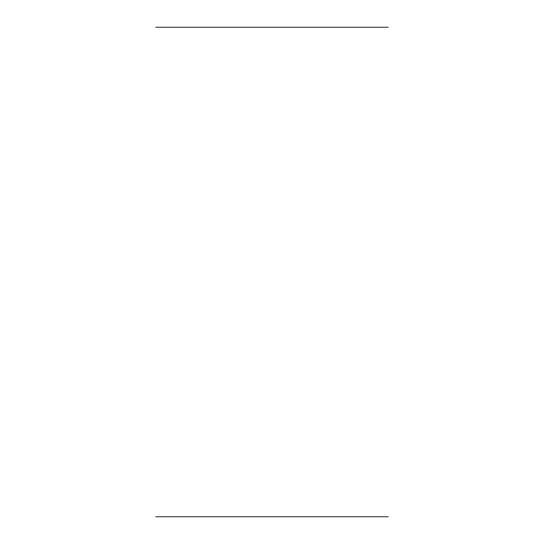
<?xml version="1.0" encoding="UTF-8"?>
<svg xmlns="http://www.w3.org/2000/svg" width="544" height="544" viewBox="0 0 544 544"><rect width="100%" height="100%" fill="white"/><g stroke="black" fill="none" stroke-linecap="round" stroke-linejoin="round"><path stroke-width="0.82" d="M155.761 27.2L388.239 27.2M155.761 516.8L388.239 516.8"/></g></svg>
